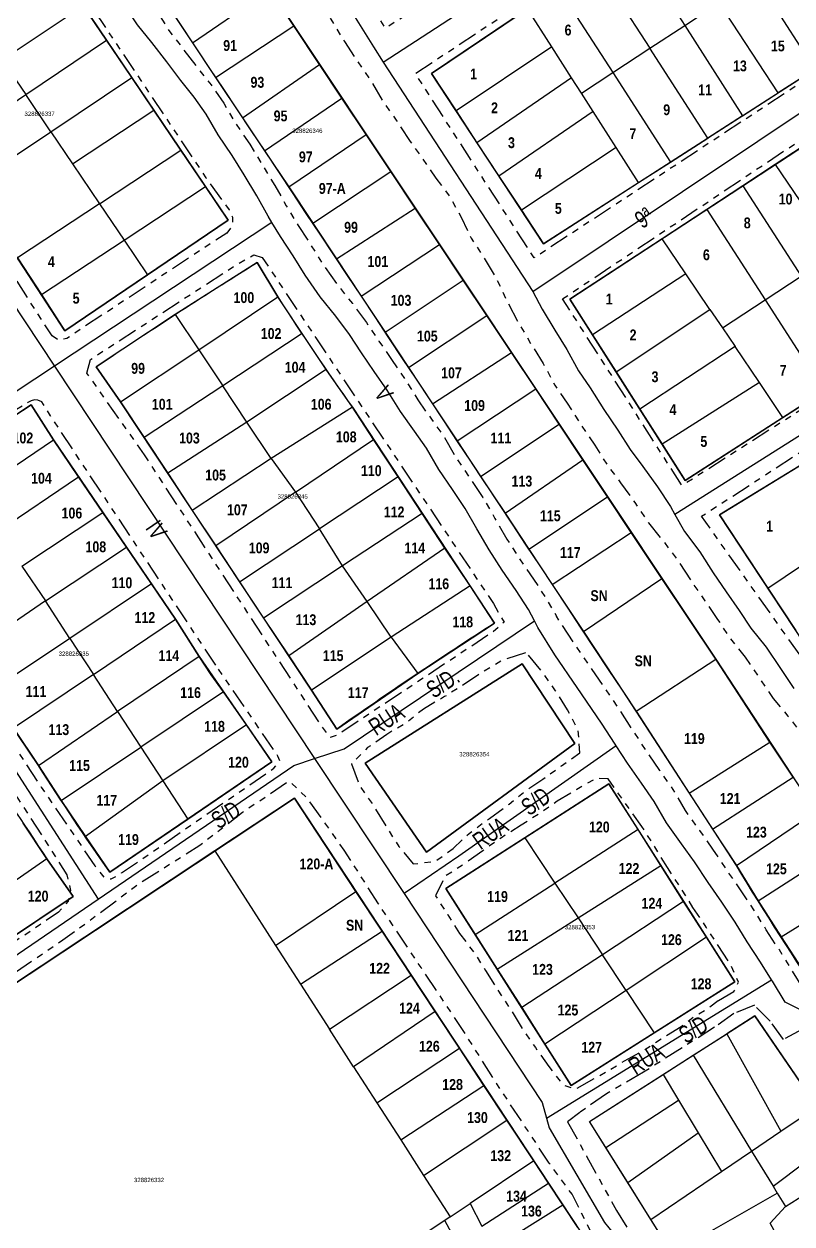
# Model space of a CAD drawing. Extents: x 205316 to 208372, y 4848714 to 4853250.
# Drawn here: x 205997.7 to 206175.2, y 4850420.7 to 4850698 of the extents above; entities that cross this region are included whole.
import ezdxf
from ezdxf.enums import TextEntityAlignment as Align

# ---------------------------------------------------------------- set-up
doc = ezdxf.new("R2010")
doc.units = 0
doc.header["$LTSCALE"] = 1.5
doc.header["$MEASUREMENT"] = 0
doc.linetypes.add('TRACO_25', pattern=[8, 3, -1, 1, -1, 1, -1])
for name, color, linetype in [('CD-MALHA-LOTES', 40, 'CONTINUOUS'), ('CD_TXT_QUADRA', 7, 'CONTINUOUS'), ('RU-QUADRAS', 6, 'CONTINUOUS'), ('SV-EIXO-RUA-N-PAV', 6, 'CONTINUOUS'), ('SV-RUA-NAO-PAV-S-GUIA-C-GUIA', 7, 'CONTINUOUS'), ('SV-TXT-RUA-N-PAV-S-GUIA-C-GUIA', 7, 'CONTINUOUS'), ('Th_NmrPort', 7, 'CONTINUOUS')]:
    doc.layers.add(name, color=color, linetype=linetype)
doc.styles.add('ARIAL', font='arial.ttf')
doc.styles.add('ROMANS', font='arial.ttf', dxfattribs={"height": 0.2})
doc.styles.get("Standard").update_dxf_attribs({"font": 'swisscbo.ttf'})

msp = doc.modelspace()

# ---------------------------------------------------------------- linework, layer by layer
at = {"layer": 'CD-MALHA-LOTES', "linetype": 'Continuous'}
for p, q in [((206137.75, 4850717.49), (206150.4, 4850697.69)), ((206129.64, 4850712.02), (206142.34, 4850692.4)), ((206036.62, 4850693.67), (206054.48, 4850705.91)), ((206060.03, 4850697.58), (206054.48, 4850705.91)), ((206121.16, 4850706.31), (206133.76, 4850686.79)), ((206166.97, 4850708.54), (206180.46, 4850687.52)), ((205992.63, 4850689.76), (206011.32, 4850702.25)), ((206016.72, 4850694.26), (206011.32, 4850702.25)), ((206031.21, 4850701.79), (206036.62, 4850693.67)), ((206114.06, 4850701.53), (206091.85, 4850686.57)), ((206119.69, 4850692.72), (206114.06, 4850701.53)), ((206150.4, 4850697.69), (206158.38, 4850702.91)), ((206172.02, 4850682.1), (206158.38, 4850702.91)), ((206041.95, 4850685.68), (206060.03, 4850697.58)), ((206065.98, 4850688.66), (206060.03, 4850697.58)), ((206142.34, 4850692.4), (206150.4, 4850697.69)), ((206150.4, 4850697.69), (206163.76, 4850676.79)), ((205998.09, 4850681.69), (206016.72, 4850694.26)), ((206022.55, 4850685.64), (206016.72, 4850694.26)), ((206036.62, 4850693.67), (206041.95, 4850685.68)), ((206119.69, 4850692.72), (206097.54, 4850677.92)), ((206124.24, 4850685.58), (206119.69, 4850692.72)), ((206133.76, 4850686.79), (206142.34, 4850692.4)), ((206155.76, 4850671.66), (206142.34, 4850692.4)), ((205992.63, 4850689.76), (205998.09, 4850681.69)), ((206048.17, 4850676.35), (206065.98, 4850688.66)), ((206071.15, 4850680.89), (206065.98, 4850688.66)), ((206091.85, 4850686.57), (206097.54, 4850677.92)), ((206126.51, 4850682.04), (206133.76, 4850686.79)), ((206133.76, 4850686.79), (206147.11, 4850666.1)), ((206180.46, 4850687.52), (206172.02, 4850682.1)), ((206003.87, 4850673.13), (206022.55, 4850685.64)), ((206027.65, 4850678.1), (206022.55, 4850685.64)), ((206041.95, 4850685.68), (206048.17, 4850676.35)), ((206124.24, 4850685.58), (206102.36, 4850670.58)), ((206126.51, 4850682.04), (206124.24, 4850685.58)), ((205979.66, 4850669.25), (205998.09, 4850681.69)), ((206003.87, 4850673.13), (205998.09, 4850681.69)), ((206129.23, 4850677.79), (206126.51, 4850682.04)), ((206163.76, 4850676.79), (206172.02, 4850682.1)), ((206053.28, 4850668.69), (206071.15, 4850680.89)), ((206076.76, 4850672.48), (206071.15, 4850680.89)), ((206008.9, 4850665.7), (206027.65, 4850678.1)), ((206033.88, 4850668.89), (206027.65, 4850678.1)), ((206048.17, 4850676.35), (206053.28, 4850668.69)), ((206097.54, 4850677.92), (206102.36, 4850670.58)), ((206129.23, 4850677.79), (206107.44, 4850662.85)), ((206134.55, 4850669.46), (206129.23, 4850677.79)), ((206163.76, 4850676.79), (206155.76, 4850671.66)), ((205985.26, 4850660.67), (206003.87, 4850673.13)), ((206003.87, 4850673.13), (206008.9, 4850665.7)), ((206058.85, 4850660.35), (206076.76, 4850672.48)), ((206082.48, 4850663.89), (206076.76, 4850672.48)), ((206102.36, 4850670.58), (206107.44, 4850662.85)), ((206147.11, 4850666.1), (206155.76, 4850671.66)), ((206179.76, 4850671.06), (206171.31, 4850665.52)), ((206015.12, 4850656.49), (206033.88, 4850668.89)), ((206039.59, 4850660.44), (206033.88, 4850668.89)), ((206053.28, 4850668.69), (206058.85, 4850660.35)), ((206134.55, 4850669.46), (206112.63, 4850654.96)), ((206139.72, 4850661.36), (206134.55, 4850669.46)), ((206008.9, 4850665.7), (206015.12, 4850656.49)), ((206139.72, 4850661.36), (206147.11, 4850666.1)), ((206171.31, 4850665.52), (206163.82, 4850660.62)), ((206171.31, 4850665.52), (206185.2, 4850644.96)), ((206064.43, 4850651.97), (206082.48, 4850663.89)), ((206088.1, 4850655.46), (206082.48, 4850663.89)), ((206107.44, 4850662.85), (206112.63, 4850654.96)), ((206020.81, 4850648.07), (206039.59, 4850660.44)), ((206044.83, 4850652.69), (206039.59, 4850660.44)), ((206058.85, 4850660.35), (206064.16, 4850652.38)), ((206117.71, 4850647.23), (206139.72, 4850661.36)), ((206163.82, 4850660.62), (206155.5, 4850655.16)), ((206163.82, 4850660.62), (206177.33, 4850639.77)), ((206015.12, 4850656.49), (205996.15, 4850643.95)), ((206015.12, 4850656.49), (206020.81, 4850648.07)), ((206069.89, 4850643.73), (206088.1, 4850655.46)), ((206093.71, 4850647.04), (206088.1, 4850655.46)), ((206112.63, 4850654.96), (206117.71, 4850647.23)), ((206155.5, 4850655.16), (206145.18, 4850648.4)), ((206155.5, 4850655.16), (206168.96, 4850634.24)), ((206026.22, 4850640.06), (206044.83, 4850652.69)), ((206064.16, 4850652.38), (206064.43, 4850651.97)), ((206064.43, 4850651.97), (206069.89, 4850643.73)), ((206001.68, 4850635.47), (206020.81, 4850648.07)), ((206020.81, 4850648.07), (206026.22, 4850640.06)), ((206145.18, 4850648.4), (206123.83, 4850634.41)), ((206150.66, 4850640.29), (206145.18, 4850648.4)), ((206075.62, 4850635.09), (206093.71, 4850647.04)), ((206099.21, 4850638.78), (206093.71, 4850647.04)), ((205996.15, 4850643.95), (206001.68, 4850635.47)), ((206051.59, 4850642.91), (206032.64, 4850630.89)), ((206056.32, 4850634.95), (206051.59, 4850642.91)), ((206069.89, 4850643.73), (206075.62, 4850635.09)), ((206007.13, 4850627.11), (206026.22, 4850640.06)), ((206150.66, 4850640.29), (206129.06, 4850626.21)), ((206156.21, 4850632.07), (206150.66, 4850640.29)), ((206168.96, 4850634.24), (206177.33, 4850639.77)), ((206081.11, 4850626.81), (206099.21, 4850638.78)), ((206104.61, 4850630.68), (206099.21, 4850638.78)), ((206001.68, 4850635.47), (206007.13, 4850627.11)), ((206038.09, 4850622.69), (206056.32, 4850634.95)), ((206061.93, 4850626.52), (206056.32, 4850634.95)), ((206075.62, 4850635.09), (206081.11, 4850626.81)), ((206123.83, 4850634.41), (206129.06, 4850626.21)), ((206159.13, 4850627.76), (206168.96, 4850634.24)), ((206168.96, 4850634.24), (206182.54, 4850613.16)), ((206134.51, 4850617.66), (206156.21, 4850632.07)), ((206156.21, 4850632.07), (206159.13, 4850627.76)), ((206032.64, 4850630.89), (206014.32, 4850618.75)), ((206032.64, 4850630.89), (206038.09, 4850622.69)), ((206086.52, 4850618.64), (206104.61, 4850630.68)), ((206110.32, 4850622.1), (206104.61, 4850630.68)), ((206061.93, 4850626.52), (206043.62, 4850614.39)), ((206067.49, 4850618.14), (206061.93, 4850626.52)), ((206081.11, 4850626.81), (206086.52, 4850618.64)), ((206129.06, 4850626.21), (206134.51, 4850617.66)), ((206159.13, 4850627.76), (206162.04, 4850623.45)), ((206019.99, 4850610.67), (206038.09, 4850622.69)), ((206038.09, 4850622.69), (206043.62, 4850614.39)), ((206162.04, 4850623.45), (206140.03, 4850609.01)), ((206167.65, 4850615.15), (206162.04, 4850623.45)), ((206092.11, 4850610.2), (206110.32, 4850622.1)), ((206115.94, 4850613.67), (206110.32, 4850622.1)), ((206014.32, 4850618.75), (206019.99, 4850610.67)), ((206067.49, 4850618.14), (206049.18, 4850606.02)), ((206073.57, 4850609.47), (206067.49, 4850618.14)), ((206086.52, 4850618.64), (206092.11, 4850610.2)), ((206134.51, 4850617.66), (206140.03, 4850609.01)), ((206043.62, 4850614.39), (206025.44, 4850602.43)), ((206049.18, 4850606.02), (206043.62, 4850614.39)), ((206167.65, 4850615.15), (206145.19, 4850600.93)), ((206173.1, 4850607.08), (206167.65, 4850615.15)), ((206097.75, 4850601.69), (206115.94, 4850613.67)), ((206121.39, 4850605.5), (206115.94, 4850613.67)), ((206173.1, 4850607.08), (206182.54, 4850613.16)), ((205999.34, 4850609.97), (205980.69, 4850597.76)), ((206004.47, 4850601.89), (205999.34, 4850609.97)), ((206019.99, 4850610.67), (206025.44, 4850602.43)), ((206073.57, 4850609.47), (206054.8, 4850597.6)), ((206078.48, 4850602.01), (206073.57, 4850609.47)), ((206092.11, 4850610.2), (206097.75, 4850601.69)), ((206140.03, 4850609.01), (206145.19, 4850600.93)), ((206049.18, 4850606.02), (206030.87, 4850594.19)), ((206054.8, 4850597.6), (206049.18, 4850606.02)), ((206150.53, 4850592.55), (206173.1, 4850607.08)), ((206103.21, 4850593.45), (206121.39, 4850605.5)), ((206126.85, 4850597.3), (206121.39, 4850605.5)), ((205986.13, 4850589.5), (206004.47, 4850601.89)), ((206010.27, 4850593.38), (206004.47, 4850601.89)), ((206025.44, 4850602.43), (206030.87, 4850594.19)), ((206060.38, 4850589.81), (206078.48, 4850602.01)), ((206084.16, 4850593.37), (206078.48, 4850602.01)), ((206097.75, 4850601.69), (206103.21, 4850593.45)), ((206145.19, 4850600.93), (206150.53, 4850592.55)), ((206054.8, 4850597.6), (206036.54, 4850585.61)), ((206054.8, 4850597.6), (206060.38, 4850589.81)), ((206108.86, 4850584.93), (206126.85, 4850597.3)), ((206132.54, 4850588.76), (206126.85, 4850597.3)), ((206179.58, 4850597.53), (206158.42, 4850584.56)), ((205991.73, 4850580.88), (206010.27, 4850593.38)), ((206015.89, 4850585.14), (206010.27, 4850593.38)), ((206030.87, 4850594.19), (206036.54, 4850585.61)), ((206084.16, 4850593.37), (206066, 4850581.34)), ((206089.73, 4850584.91), (206084.16, 4850593.37)), ((206103.21, 4850593.45), (206108.86, 4850584.93)), ((206060.38, 4850589.81), (206041.97, 4850577.4)), ((206060.38, 4850589.81), (206066, 4850581.34)), ((206114.34, 4850576.67), (206132.54, 4850588.76)), ((206138.04, 4850580.51), (206132.54, 4850588.76)), ((205997.18, 4850572.73), (206015.89, 4850585.14)), ((206021.34, 4850577.07), (206015.89, 4850585.14)), ((206036.54, 4850585.61), (206041.97, 4850577.4)), ((206089.73, 4850584.91), (206071.29, 4850572.82)), ((206094.94, 4850576.84), (206089.73, 4850584.91)), ((206108.86, 4850584.93), (206114.34, 4850576.67)), ((206158.42, 4850584.56), (206169.58, 4850567.65)), ((206047.46, 4850569.08), (206066, 4850581.34)), ((206071.29, 4850572.82), (206066, 4850581.34)), ((206169.58, 4850567.65), (206190.01, 4850581.35)), ((206119.78, 4850568.45), (206138.04, 4850580.51)), ((206145.13, 4850569.86), (206138.04, 4850580.51)), ((206002.63, 4850564.74), (206021.34, 4850577.07)), ((206027.15, 4850568.61), (206021.34, 4850577.07)), ((206041.97, 4850577.4), (206047.46, 4850569.08)), ((206094.94, 4850576.84), (206076.97, 4850564.52)), ((206100.76, 4850568.14), (206094.94, 4850576.84)), ((206114.34, 4850576.67), (206119.78, 4850568.45)), ((206071.29, 4850572.82), (206053.02, 4850560.71)), ((206076.97, 4850564.52), (206071.29, 4850572.82)), ((205997.18, 4850572.73), (206002.63, 4850564.74)), ((206027.15, 4850568.61), (206008.28, 4850556.02)), ((206032.69, 4850560.47), (206027.15, 4850568.61)), ((206047.46, 4850569.08), (206053.02, 4850560.71)), ((206100.76, 4850568.14), (206082.51, 4850556.28)), ((206106.44, 4850559.54), (206100.76, 4850568.14)), ((206119.78, 4850568.45), (206126.99, 4850557.58)), ((206126.99, 4850557.58), (206145.13, 4850569.86)), ((206157.55, 4850551.22), (206145.13, 4850569.86)), ((206169.58, 4850567.65), (206176.06, 4850557.84)), ((206002.63, 4850564.74), (205983.95, 4850551.92)), ((206008.28, 4850556.02), (206002.63, 4850564.74)), ((206076.97, 4850564.52), (206058.86, 4850551.96)), ((206082.51, 4850556.28), (206076.97, 4850564.52)), ((206013.69, 4850547.68), (206032.69, 4850560.47)), ((206038.16, 4850551.84), (206032.69, 4850560.47)), ((206053.02, 4850560.71), (206058.86, 4850551.96)), ((206088.72, 4850547.94), (206106.44, 4850559.54)), ((206082.51, 4850556.28), (206064.13, 4850544.04)), ((206082.51, 4850556.28), (206088.72, 4850547.94)), ((206126.99, 4850557.58), (206138.97, 4850539.5)), ((206008.28, 4850556.02), (205989.6, 4850543.55)), ((206008.28, 4850556.02), (206013.69, 4850547.68)), ((206038.16, 4850551.84), (206019.26, 4850539.11)), ((206040.93, 4850547.57), (206038.16, 4850551.84)), ((206058.86, 4850551.96), (206064.13, 4850544.04)), ((206139.14, 4850539.24), (206157.55, 4850551.22)), ((206170.09, 4850532.07), (206157.55, 4850551.22)), ((206069.94, 4850535.05), (206088.72, 4850547.94)), ((206013.69, 4850547.68), (205995.21, 4850535.25)), ((206019.26, 4850539.11), (206013.69, 4850547.68)), ((206043.8, 4850543.66), (206040.93, 4850547.57)), ((206043.8, 4850543.66), (206024.67, 4850530.85)), ((206049.1, 4850536.04), (206043.8, 4850543.66)), ((206064.13, 4850544.04), (206069.94, 4850535.05)), ((206138.97, 4850539.5), (206139.14, 4850539.24)), ((206001.05, 4850526.61), (206019.26, 4850539.11)), ((206019.26, 4850539.11), (206024.67, 4850530.85)), ((206139.14, 4850539.24), (206151.44, 4850520.27)), ((205995.21, 4850535.25), (206001.05, 4850526.61)), ((206049.1, 4850536.04), (206029.73, 4850523.09)), ((206054.95, 4850527.47), (206049.1, 4850536.04)), ((206151.44, 4850520.27), (206170.09, 4850532.07)), ((206175.43, 4850523.92), (206170.09, 4850532.07)), ((206006.22, 4850518.58), (206024.67, 4850530.85)), ((206024.67, 4850530.85), (206029.73, 4850523.09)), ((206001.05, 4850526.61), (206006.22, 4850518.58)), ((206035.52, 4850514.28), (206054.95, 4850527.47)), ((206029.73, 4850523.09), (206011.9, 4850510.24)), ((206029.73, 4850523.09), (206035.52, 4850514.28)), ((206156.83, 4850511.97), (206175.43, 4850523.92)), ((206132.87, 4850522.4), (206113.45, 4850509.94)), ((206139.59, 4850511.83), (206132.87, 4850522.4)), ((206151.44, 4850520.27), (206156.83, 4850511.97)), ((206006.22, 4850518.58), (206011.9, 4850510.24)), ((206060.15, 4850519.09), (206041.75, 4850506.9)), ((206074.39, 4850497.53), (206060.15, 4850519.09)), ((206162.32, 4850503.5), (206180.67, 4850515.92)), ((206002.92, 4850505.06), (205997.49, 4850513.29)), ((206017.48, 4850502.03), (206035.52, 4850514.28)), ((206139.59, 4850511.83), (206120.39, 4850499.47)), ((206144.85, 4850503.55), (206139.59, 4850511.83)), ((206156.83, 4850511.97), (206162.32, 4850503.5)), ((206011.9, 4850510.24), (206017.48, 4850502.03)), ((206113.45, 4850509.94), (206095.2, 4850498.24)), ((206113.45, 4850509.94), (206120.39, 4850499.47)), ((206041.75, 4850506.9), (205922.08, 4850427.59)), ((206041.75, 4850506.9), (206055.79, 4850485.07)), ((206167.34, 4850495.4), (206186.38, 4850507.62)), ((206002.92, 4850505.06), (205984.91, 4850492.57)), ((206009.06, 4850496.36), (206002.92, 4850505.06)), ((206125.72, 4850491.44), (206144.85, 4850503.55)), ((206150.13, 4850495.24), (206144.85, 4850503.55)), ((206162.32, 4850503.5), (206167.34, 4850495.4)), ((206095.2, 4850498.24), (206101.96, 4850487.61)), ((206101.96, 4850487.61), (206120.39, 4850499.47)), ((206120.39, 4850499.47), (206125.72, 4850491.44)), ((206172.71, 4850487.03), (206192.04, 4850499.19)), ((205990.94, 4850484.28), (206009.06, 4850496.36)), ((206055.79, 4850485.07), (206074.39, 4850497.53)), ((206080.43, 4850488.39), (206074.39, 4850497.53)), ((206150.13, 4850495.24), (206131.36, 4850482.92)), ((206155.39, 4850486.97), (206150.13, 4850495.24)), ((206167.34, 4850495.4), (206172.71, 4850487.03)), ((206107.05, 4850479.61), (206125.72, 4850491.44)), ((206125.72, 4850491.44), (206131.36, 4850482.92)), ((206061.55, 4850476.12), (206080.43, 4850488.39)), ((206087.15, 4850478.21), (206080.43, 4850488.39)), ((206101.96, 4850487.61), (206107.05, 4850479.61)), ((206155.39, 4850486.97), (206136.83, 4850474.67)), ((206161.94, 4850476.65), (206155.39, 4850486.97)), ((206172.71, 4850487.03), (206177.69, 4850479.35)), ((206055.79, 4850485.07), (206061.55, 4850476.12)), ((206131.36, 4850482.92), (206112.72, 4850470.68)), ((206136.83, 4850474.67), (206131.36, 4850482.92)), ((206107.05, 4850479.61), (206112.72, 4850470.68)), ((206061.55, 4850476.12), (206068.26, 4850465.7)), ((206068.26, 4850465.7), (206087.15, 4850478.21)), ((206092.7, 4850469.81), (206087.15, 4850478.21)), ((206143.33, 4850464.87), (206161.94, 4850476.65)), ((206136.83, 4850474.67), (206118.08, 4850462.24)), ((206136.83, 4850474.67), (206143.33, 4850464.87)), ((206112.72, 4850470.68), (206118.08, 4850462.24)), ((206092.7, 4850469.81), (206073.84, 4850457.03)), ((206098.31, 4850461.32), (206092.7, 4850469.81)), ((206073.84, 4850457.03), (206068.26, 4850465.7)), ((206124.13, 4850452.73), (206143.33, 4850464.87)), ((206118.08, 4850462.24), (206124.13, 4850452.73)), ((206079.21, 4850448.67), (206098.31, 4850461.32)), ((206103.99, 4850452.72), (206098.31, 4850461.32)), ((206073.84, 4850457.03), (206079.21, 4850448.67)), ((206084.73, 4850440.11), (206103.99, 4850452.72)), ((206109.29, 4850444.7), (206103.99, 4850452.72)), ((206079.21, 4850448.67), (206084.73, 4850440.11)), ((206090.02, 4850431.87), (206109.29, 4850444.7)), ((206115.53, 4850435.25), (206109.29, 4850444.7)), ((206084.73, 4850440.11), (206090.02, 4850431.87)), ((206115.53, 4850435.25), (206100.77, 4850425.42)), ((206118.93, 4850430.11), (206115.53, 4850435.25)), ((206090.02, 4850431.87), (206096.15, 4850422.35)), ((206103.47, 4850420.19), (206118.93, 4850430.11)), ((206122.22, 4850425.12), (206118.93, 4850430.11)), ((206096.15, 4850422.35), (206100.77, 4850425.42)), ((206100.77, 4850425.42), (206103.47, 4850420.19)), ((206106.12, 4850415.05), (206122.22, 4850425.12)), ((206125.7, 4850419.86), (206122.22, 4850425.12)), ((206094.9, 4850421.51), (206089.48, 4850417.87)), ((206096.15, 4850422.35), (206094.9, 4850421.51)), ((206106.07, 4850401.2), (206094.9, 4850421.51))]:
    msp.add_line(p, q, dxfattribs=at)
at = {"layer": 'CD-MALHA-LOTES'}
msp.add_lwpolyline([(206112.85, 4850550.13), (206076.53, 4850527.17), (206090.73, 4850506.58), (206124.97, 4850531.71)], close=True, dxfattribs=at)
for points in [[(206180.97, 4850447.8), (206166.62, 4850468.81), (206160.1, 4850464.64)], [(206152.34, 4850459.69), (206160.1, 4850464.64)], [(206160.1, 4850464.64), (206172.64, 4850442.15)], [(206145.39, 4850455.25), (206152.34, 4850459.69)], [(206152.34, 4850459.69), (206165.86, 4850437.54)], [(206132.16, 4850438.33), (206128.37, 4850444.37), (206145.39, 4850455.25)], [(206145.39, 4850455.25), (206148.98, 4850449.28)], [(206132.16, 4850438.33), (206148.98, 4850449.28)], [(206148.98, 4850449.28), (206153.49, 4850441.78)], [(206172.64, 4850442.15), (206180.97, 4850447.8)], [(206137.22, 4850430.27), (206153.49, 4850441.78)], [(206153.49, 4850441.78), (206158.89, 4850432.81)], [(206165.86, 4850437.54), (206172.64, 4850442.15)], [(206170.8, 4850429.44), (206185.81, 4850440.7)], [(206137.22, 4850430.27), (206132.16, 4850438.33)], [(206158.89, 4850432.81), (206165.86, 4850437.54)], [(206165.86, 4850437.54), (206170.8, 4850429.44)], [(206173.69, 4850424.7), (206189.8, 4850434.86)], [(206142.57, 4850421.73), (206158.89, 4850432.81)], [(206142.57, 4850421.73), (206137.22, 4850430.27)], [(206170.8, 4850429.44), (206171.79, 4850427.81)], [(206147.48, 4850413.91), (206171.79, 4850427.81)], [(206171.79, 4850427.81), (206173.69, 4850424.7)], [(206171.88, 4850417.65), (206170.14, 4850420.88), (206173.69, 4850424.7)], [(206147.48, 4850413.91), (206142.57, 4850421.73)]]:
    msp.add_lwpolyline(points, dxfattribs=at)
at = {"layer": 'RU-QUADRAS', "linetype": 'Continuous'}
for points in [[(205935.24, 4850845.5), (205953.32, 4850857.74), (206157.55, 4850551.22), (206180.67, 4850515.92), (206204.5, 4850480.71), (206185.01, 4850468.49), (206182.89, 4850471.28, -0.008909), (206162.32, 4850503.5), (206139.14, 4850539.24, 0.001668)], [(206014.32, 4850618.75, -0.009943), (206051.59, 4850642.91), (206056.32, 4850634.95, 0.012544), (206073.57, 4850609.47), (206106.44, 4850559.54, 0.010949), (206069.94, 4850535.05), (206064.13, 4850544.04), (206019.99, 4850610.67)], [(205961.41, 4850585.28), (205999.34, 4850609.97), (206004.47, 4850601.89), (206032.69, 4850560.47), (206038.16, 4850551.84), (206054.95, 4850527.47), (206017.48, 4850502.03, -0.012698), (206001.05, 4850526.61)], [(205916.4, 4850555.12), (205953.96, 4850579.81), (205964.31, 4850563.31), (205970.1, 4850554.77), (205986.19, 4850529.8, -0.008913), (206002.92, 4850505.06), (206009.06, 4850496.36), (205970.62, 4850470.74, 0.007171), (205948.55, 4850504.4)]]:
    msp.add_lwpolyline(points, format="xyb", close=True, dxfattribs=at)
for points in [[(206091.85, 4850686.57), (206196.64, 4850757.16), (206224.19, 4850715.6), (206117.71, 4850647.23)], [(205952.16, 4850711.45), (205988.7, 4850735.7), (206044.83, 4850652.69), (206007.13, 4850627.11)], [(206123.83, 4850634.41), (206220.5, 4850697.76), (206247.41, 4850654.92), (206150.53, 4850592.55)], [(206158.42, 4850584.56), (206266.93, 4850651.09), (206292.08, 4850610.66), (206187.84, 4850540)], [(206076.53, 4850527.17), (206112.85, 4850550.13), (206124.97, 4850531.71), (206090.73, 4850506.58)], [(206095.2, 4850498.24), (206132.87, 4850522.4), (206161.94, 4850476.65), (206124.13, 4850452.73)], [(205922.08, 4850427.59), (206060.15, 4850519.09), (206129.09, 4850414.72), (206056.07, 4850371.83), (206057.59, 4850369.14), (206003.97, 4850341.65), (206002.94, 4850343.77), (205982.31, 4850332.44)], [(206128.37, 4850444.37), (206166.62, 4850468.81), (206192.74, 4850430.57), (206195.58, 4850431.14), (206217.41, 4850381.59), (206255.69, 4850326.94), (206236.82, 4850270.75), (206185.88, 4850282.94), (206192.45, 4850324.46), (206187.54, 4850330.69), (206186.86, 4850337.55), (206183.84, 4850342.22), (206183.96, 4850350.66), (206180.03, 4850356.75), (206180.94, 4850357.06), (206178.13, 4850361.47), (206180.11, 4850362.95), (206176.79, 4850367.87), (206179.07, 4850369.66), (206175.85, 4850375.14), (206174.17, 4850374.93), (206172.53, 4850377.92), (206170.24, 4850377.61)]]:
    msp.add_lwpolyline(points, close=True, dxfattribs=at)
at = {"layer": 'SV-EIXO-RUA-N-PAV', "flags": 128}
for points in [[(205875.7, 4850813.73), (205943.59, 4850711.26), (206004.73, 4850618.97), (206064.84, 4850528.23), (206085.51, 4850497.04), (206117.47, 4850448.8), (206118.44, 4850445.16), (206119.05, 4850442.88), (206131.84, 4850421.06), (206135.85, 4850416.11), (206138.24, 4850413.15), (206146.14, 4850401.87), (206150.65, 4850393.21), (206155.54, 4850379.67), (206159.31, 4850368.76), (206163.45, 4850360.48), (206166.22, 4850352.92), (206167.58, 4850349.19), (206169.84, 4850340.91), (206179.75, 4850326.42)], [(205826.43, 4850779.93), (205894.14, 4850678.02), (205952.39, 4850590.34), (205955.54, 4850586.49), (205958.77, 4850582.55), (206014.83, 4850495.79)], [(206080.72, 4850689.19), (206188.27, 4850759.18)], [(206115.3, 4850636.21), (206201.87, 4850694.03), (206232.74, 4850712.48)], [(206068.05, 4850709.49), (206078.41, 4850692.72), (206080.72, 4850689.19), (206115.3, 4850636.21), (206117.44, 4850632.14), (206120.36, 4850627.26), (206123.15, 4850622.76), (206125.82, 4850617.85), (206128.52, 4850613.91), (206131.7, 4850608.93), (206134.95, 4850604.17), (206137.76, 4850599.66), (206140.7, 4850595.76), (206144.09, 4850591.07), (206147.11, 4850586.5), (206148.12, 4850584.69), (206150.32, 4850580.73), (206153.87, 4850576.01), (206156.97, 4850571.18), (206159.99, 4850566.82), (206162.96, 4850562.48), (206165.65, 4850558.41), (206169.22, 4850554), (206172.5, 4850549.09), (206175.62, 4850544.47)], [(206181.93, 4850467.78), (206173.62, 4850471.94), (206170.68, 4850476.8), (206170.48, 4850477.12), (206167.9, 4850481.22), (206164.85, 4850485.92), (206162.04, 4850490.47), (206158.99, 4850495.03), (206155.81, 4850499.62), (206152.64, 4850504.38), (206149.67, 4850508.58), (206146.2, 4850513.4), (206143.35, 4850518.31), (206140.38, 4850522.55), (206137.17, 4850527.22), (206134.56, 4850531.18), (206134.29, 4850531.6), (206131.18, 4850536.45), (206125.56, 4850544.68), (206120.35, 4850552.25), (206116.47, 4850558.56), (206115.66, 4850560.06), (206114.25, 4850562.67), (206111.44, 4850567.06), (206108.17, 4850571.78), (206105.16, 4850576.49), (206102.35, 4850581.34), (206099.66, 4850586.07), (206096.68, 4850590.45), (206093.56, 4850595.07), (206090.71, 4850600), (206087.91, 4850603.9), (206084.68, 4850608.47), (206081.64, 4850613.42), (206078.64, 4850617.74), (206075.68, 4850622.02), (206072.89, 4850626.24), (206069.75, 4850630.48), (206066.13, 4850634.96), (206062.63, 4850639.98), (206059.87, 4850644.41), (206056.92, 4850648.89), (206054.97, 4850652.15), (206054.1, 4850653.62), (206051.48, 4850658.29), (206048.54, 4850663.14), (206045.78, 4850667.66), (206042.53, 4850672.42), (206039.76, 4850677.14), (206037.03, 4850681.09), (206033.92, 4850684.98), (206030.67, 4850689.25), (206027.2, 4850693.75), (206023.9, 4850697.79), (206020.74, 4850702.54)], [(206279.74, 4850666.31), (206222.3, 4850631.52), (206148.12, 4850584.69)], [(206054.97, 4850652.15), (206004.73, 4850618.97), (205955.54, 4850586.49), (205908.21, 4850555.24), (205901.28, 4850550.66), (205896.28, 4850547.35), (205854.36, 4850519.8), (205828.08, 4850502.53)], [(205915.35, 4850427.94), (205960.76, 4850458.91), (205968.49, 4850464.18), (206014.83, 4850495.79), (206060.07, 4850526.64), (206064.84, 4850528.23), (206071.64, 4850530.5), (206115.66, 4850560.06)], [(206134.56, 4850531.18), (206098.16, 4850505.71), (206085.51, 4850497.04)], [(206118.44, 4850445.16), (206170.48, 4850477.12)]]:
    msp.add_lwpolyline(points, dxfattribs=at)
at = {"layer": 'SV-RUA-NAO-PAV-S-GUIA-C-GUIA', "linetype": 'TRACO_25'}
for p, q in [((206166.55, 4850471.22), (206161.76, 4850469.34)), ((206170.17, 4850467.55), (206166.55, 4850471.22)), ((206161.76, 4850469.34), (206157.28, 4850466.16)), ((206173.2, 4850463.32), (206170.17, 4850467.55)), ((206157.28, 4850466.16), (206149.76, 4850461.37)), ((206177.58, 4850465.74), (206173.2, 4850463.32)), ((206149.76, 4850461.37), (206140.85, 4850455.76)), ((206140.85, 4850455.76), (206132.33, 4850450.8)), ((206132.33, 4850450.8), (206126.16, 4850446.47)), ((206126.16, 4850446.47), (206123.33, 4850444.3)), ((206123.33, 4850444.3), (206127.68, 4850436.37)), ((206127.68, 4850436.37), (206134.61, 4850423.82)), ((206134.61, 4850423.82), (206141.73, 4850412.27))]:
    msp.add_line(p, q, dxfattribs=at)
at = {"layer": 'SV-RUA-NAO-PAV-S-GUIA-C-GUIA', "linetype": 'TRACO_25', "flags": 128}
for points in [[(205804.13, 4851092.74), (205824.28, 4851061.05), (205884.36, 4850971.75), (205935.78, 4850892.72), (205969.94, 4850842.06), (205991.31, 4850810.38), (206001.51, 4850795.25), (206009.3, 4850784.46), (206013.69, 4850778.04), (206019.59, 4850769.48), (206025.65, 4850760.82), (206032.67, 4850751.16), (206038.15, 4850742.11), (206044.11, 4850733.29), (206050.55, 4850724.24), (206056.13, 4850716.61), (206062.99, 4850707.46), (206066.42, 4850702.93), (206068.94, 4850698.5), (206071.72, 4850693.96), (206074.65, 4850689.48), (206077.68, 4850685.15), (206080.61, 4850680.17), (206083.67, 4850675.79), (206086.94, 4850670.89), (206089.66, 4850667.08), (206092.82, 4850662.4), (206095.95, 4850658.32), (206098.68, 4850653.39), (206101.01, 4850648.55), (206103.94, 4850644.07), (206106.77, 4850639.39), (206109.26, 4850634.01), (206111.89, 4850629.02), (206114.92, 4850623.94), (206117.65, 4850619.56), (206120.38, 4850614.53), (206123.21, 4850610.39), (206126.39, 4850605.42), (206129.62, 4850600.69), (206132.5, 4850596.05), (206135.57, 4850591.97), (206138.85, 4850587.45), (206141.98, 4850582.72), (206145.61, 4850578.29), (206148.94, 4850573.86), (206151.97, 4850569.13), (206155.05, 4850564.7), (206157.97, 4850560.42), (206160.8, 4850556.14), (206164.38, 4850551.71), (206167.51, 4850547.03), (206170.84, 4850542.1), (206174.26, 4850538.07), (206177.69, 4850533.7), (206180.72, 4850529.31), (206183.7, 4850525.08), (206186.52, 4850520.95), (206189.2, 4850516.62), (206192.38, 4850512.19), (206195.41, 4850507.81), (206198.63, 4850503.68), (206202.21, 4850499.7), (206206.48, 4850496.38), (206211, 4850493.71), (206216.31, 4850491.69), (206221.36, 4850490.93), (206226.96, 4850490.81), (206232.61, 4850490.95), (206237.75, 4850491.93), (206243.19, 4850493.47), (206248.53, 4850495.3), (206253.17, 4850497.53), (206257.09, 4850500.95), (206260.97, 4850504.83), (206265.34, 4850508.36), (206269.77, 4850511.84), (206278.88, 4850518.59), (206288.09, 4850524.15), (206297.91, 4850528.47), (206312.95, 4850538.29), (206323.64, 4850545.13), (206325.63, 4850548.41), (206325.77, 4850552.11), (206324.67, 4850556.04), (206299.62, 4850612.08), (206187.27, 4850537.71), (206154.27, 4850584.24), (206194.65, 4850610.45), (206280.85, 4850661.86), (206278.75, 4850670.24), (206243.78, 4850651.22), (206149.78, 4850591.32), (206122.15, 4850634.49), (206181.84, 4850674.32), (206234.97, 4850707.01), (206230.7, 4850717.48), (206205.9, 4850703.22), (206115.59, 4850643.95), (206088.12, 4850686.57), (206203.66, 4850762.96), (206195.25, 4850772.96), (206190.61, 4850771.83), (206184.52, 4850778.49), (206165.85, 4850804.62), (206139.93, 4850839.4), (206132.92, 4850848.3), (206117.5, 4850867.91), (206102.75, 4850881.18), (206095.31, 4850890.71), (206092.41, 4850888.81), (206054.88, 4850862.36), (206025.65, 4850843.45), (205995.35, 4850824.19), (205992.08, 4850829.16), (205983.61, 4850842), (205966.49, 4850867.95), (205994.1, 4850886.14), (206057.63, 4850928.53), (206063.91, 4850933.15), (206065.42, 4850936.7), (206065.66, 4850942.17), (206064.62, 4850946.93), (206061.73, 4850952.96), (206035.67, 4850996.01), (206032.37, 4850996.18), (206029.19, 4850994.04), (205997.08, 4850973.45), (205960.02, 4850949.18), (205928.31, 4850927.84), (205913.62, 4850950.48), (205898.88, 4850972.77), (205993.76, 4851036.42), (205997.8, 4851040.5), (205999.18, 4851044.09), (205999.25, 4851050.36), (205998.19, 4851053.6), (205968.15, 4851095.65), (205965.5, 4851096.18), (205961.93, 4851094.56), (205861.95, 4851033.13), (205860.09, 4851033.01), (205858.98, 4851033.38), (205857.87, 4851034.25), (205796.29, 4851130.61)], [(206015.19, 4850722.21), (206019.9, 4850714.43), (206022.28, 4850709.9), (206025.25, 4850705.77), (206028.23, 4850701.19), (206031.16, 4850696.5), (206034.49, 4850692.18), (206037.72, 4850687.95), (206040.89, 4850683.97), (206043.82, 4850679.74), (206046.6, 4850675), (206049.83, 4850670.27), (206052.66, 4850665.64), (206055.64, 4850660.71), (206058.27, 4850656.03), (206061, 4850651.45), (206063.93, 4850647.01), (206066.65, 4850642.63), (206069.99, 4850637.85), (206073.56, 4850633.43), (206076.84, 4850629), (206079.67, 4850624.72), (206082.6, 4850620.48), (206085.67, 4850616.05), (206088.71, 4850611.12), (206091.83, 4850606.69), (206094.76, 4850602.61), (206097.64, 4850597.63), (206100.67, 4850593.15), (206103.75, 4850588.62), (206106.53, 4850583.74), (206109.27, 4850578.99), (206112.18, 4850574.45), (206115.45, 4850569.73), (206118.35, 4850565.19), (206120.72, 4850561.19)], [(206324.13, 4850463.48), (206319.12, 4850465.15), (206314.21, 4850466.47), (206309.3, 4850467.49), (206304.24, 4850468.81), (206298.24, 4850470.07), (206294.48, 4850470.99), (206289.27, 4850472.41), (206284.32, 4850473.73), (206279.21, 4850474.9), (206274.06, 4850475.31), (206269.1, 4850476.88), (206264.88, 4850479.8), (206260.22, 4850481.87), (206255.55, 4850484.49), (206250.45, 4850485.11), (206245.15, 4850484.73), (206239.95, 4850484.49), (206234.8, 4850484.61), (206229.75, 4850485.03), (206224.65, 4850485.05), (206219.45, 4850484.56), (206213.86, 4850483.73), (206208.62, 4850482.34), (206203.94, 4850479.56), (206199.66, 4850476.29), (206195.28, 4850473.71), (206191, 4850470.93), (206186.1, 4850469.9), (206181.29, 4850471.37), (206177.77, 4850475.1), (206175.09, 4850479.53), (206172.26, 4850484.01), (206169.23, 4850488.69), (206166.4, 4850493.27), (206163.27, 4850497.95), (206160.1, 4850502.53), (206156.92, 4850507.31), (206153.89, 4850511.59), (206150.56, 4850516.22), (206147.73, 4850521.1), (206144.64, 4850525.51), (206141.47, 4850530.12), (206138.63, 4850534.42), (206135.51, 4850539.31), (206129.84, 4850547.61), (206124.66, 4850555.14), (206120.72, 4850561.19)], [(206158.22, 4850472.34), (206161.76, 4850474.38), (206162.85, 4850476.56), (206160.99, 4850480.64), (206158.11, 4850485.07), (206155.33, 4850489.3), (206152.3, 4850493.83), (206149.57, 4850498.26), (206146.39, 4850503.04), (206143.51, 4850507.83), (206140.48, 4850512.56), (206137.3, 4850517.04), (206132.66, 4850523.56), (206129.81, 4850523.64), (206125.43, 4850521.11), (206120.94, 4850518.38), (206117.04, 4850515.66), (206112.59, 4850512.84), (206108, 4850509.95), (206103.69, 4850506.94), (206099.51, 4850503.94), (206095.06, 4850501.07), (206092.79, 4850496.5), (206095.62, 4850492.12), (206098.35, 4850487.79), (206101.57, 4850483.61), (206104.35, 4850479.28), (206107.05, 4850474.88), (206110.16, 4850470.26), (206112.79, 4850465.88), (206115.86, 4850461.44), (206118.94, 4850457.12), (206122.27, 4850452.84), (206125.17, 4850451.91), (206132.25, 4850455.85), (206136.43, 4850458.36), (206141.17, 4850461.01), (206145.6, 4850463.9), (206149.59, 4850466.35), (206152.59, 4850468.62), (206155.22, 4850470.16), (206158.13, 4850472.34)]]:
    msp.add_lwpolyline(points, dxfattribs=at)
for points in [[(206055.09, 4850738.86), (206151.16, 4850803.52), (206179.44, 4850759.85), (206081.2, 4850697.02)], [(205985, 4850655.92), (205960.68, 4850694.1), (205952.55, 4850706.97), (205950.63, 4850709.88), (205950.51, 4850711.49), (205951.25, 4850713.1), (205986.69, 4850735.92), (205988.3, 4850736.79), (205988.3, 4850736.79), (205989.66, 4850736.66), (205991.02, 4850735.68), (206002.04, 4850718.77), (206039.72, 4850662.48), (206045.08, 4850655.05), (206045.83, 4850653.34), (206045.92, 4850651.49), (206044.51, 4850649.7), (206008.75, 4850626.15), (206007.55, 4850625.3), (206005.75, 4850624.91), (206004.2, 4850625.97), (206002.62, 4850628.28)], [(206050.79, 4850644.68), (206052.75, 4850644.04), (206065.12, 4850625.47), (206106.16, 4850564.09), (206108.63, 4850559.8), (206106.05, 4850557.49), (206070.11, 4850533.7), (206068.46, 4850533.09), (206066.49, 4850535.73), (206025.54, 4850598.42), (206012.22, 4850617.33), (206013, 4850620.49), (206046.31, 4850642.1)], [(206042, 4850549.81), (206003.79, 4850607.45), (206002.78, 4850609.07), (206002.19, 4850610.06), (206001.77, 4850610.7), (206000.82, 4850611.09), (206000.1, 4850611.19), (205999.34, 4850610.96), (205998.55, 4850610.53), (205982.74, 4850600.61), (205961.74, 4850587.43), (205960.73, 4850585.89), (205960.72, 4850584.28), (205961.82, 4850582.33), (205980.82, 4850553.38), (206001.62, 4850521.67), (206014.04, 4850503.44), (206016.17, 4850500.78), (206017.82, 4850500.42), (206020.22, 4850501.81), (206055.44, 4850526.02), (206056.79, 4850527.66), (206056.31, 4850528.84), (206055.41, 4850530.27)], [(205977.57, 4850473.78), (205971.34, 4850469.56), (205968.79, 4850469.78), (205967.06, 4850472.49), (205916.03, 4850550.57), (205915.34, 4850552.22), (205914.85, 4850554.07), (205915.7, 4850556.07), (205952.42, 4850580.97), (205954.87, 4850581.46), (205956.27, 4850580.9), (205980.41, 4850543.54), (206003.32, 4850508.1), (206007.53, 4850501.37), (206008.42, 4850497.76), (206007.86, 4850495.31), (206005.65, 4850492.77)], [(206113.58, 4850552.68), (206108.29, 4850551), (206103.41, 4850548.12), (206098.88, 4850545.04), (206094.88, 4850542.58), (206089.98, 4850539.67), (206085.99, 4850536.46), (206081.5, 4850533.83), (206077.08, 4850530.77), (206073.35, 4850527.03), (206075.33, 4850521.84), (206078.61, 4850517.11), (206081.39, 4850512.53), (206084.32, 4850507.9), (206087.6, 4850503.92), (206092.69, 4850504.45), (206096.87, 4850507.48), (206100.55, 4850510.95), (206105.23, 4850514.43), (206109.77, 4850517.7), (206113.59, 4850520.79), (206117.62, 4850523.51), (206121.9, 4850526.59), (206126.18, 4850529.61), (206125.79, 4850534.66), (206123.31, 4850539.5), (206120.53, 4850543.93), (206117.46, 4850548.26), (206114.28, 4850552.19)], [(206047.98, 4850364.59), (206057.61, 4850369.88), (206068.56, 4850377.95), (206080.81, 4850385.12), (206080.91, 4850385.13), (206094.37, 4850391.96), (206103.48, 4850397.67), (206112.9, 4850402.23), (206121.12, 4850407.67), (206130.65, 4850414.23), (206130.15, 4850415.96), (206124.38, 4850427.55), (206119.09, 4850434.72), (206114.09, 4850442.29), (206106.97, 4850453.04), (206098.59, 4850466.34), (206089.45, 4850479.93), (206079.61, 4850494.67), (206071.68, 4850507.07), (206063.23, 4850519.01), (206058.98, 4850523.03), (206048.17, 4850515.76), (206038.32, 4850508.15), (206024.13, 4850499.21), (206010.5, 4850489.02), (206006.67, 4850486.31), (205977.25, 4850466.11), (205920.41, 4850427.07), (205939.27, 4850398.15), (205954.36, 4850374.45), (205972.34, 4850345.87), (205976.44, 4850339.36), (205978.67, 4850334.69), (205979.86, 4850333.08), (205982.21, 4850333.62), (205987.52, 4850336.15), (205994.65, 4850338.84), (206003.83, 4850342.03), (206007.51, 4850343.82), (206010.63, 4850345.12), (206013.19, 4850346.6), (206024.5, 4850352.6)]]:
    msp.add_lwpolyline(points, close=True, dxfattribs=at)

# ---------------------------------------------------------------- texts
at = {"layer": 'CD_TXT_QUADRA', "color": 7, "linetype": 'Continuous', "style": 'ROMANS'}
for s, p in [('328826337', (206001.27, 4850677.27)), ('328826346', (206063.16, 4850673.34)), ('328826345', (206059.76, 4850588.82)), ('328826335', (206009.17, 4850552.49)), ('328826354', (206101.76, 4850529.25)), ('328826353', (206126.16, 4850489.3)), ('328826332', (206026.56, 4850430.86))]:
    msp.add_text(s, height=1, dxfattribs=at).set_placement(p, align=Align.MIDDLE)
at = {"layer": 'SV-TXT-RUA-N-PAV-S-GUIA-C-GUIA', "style": 'ARIAL', "width": 0.7}
for s, rotation, p in [('9ª                                      ALAMEDA', 33, (206140.57, 4850650.59)), ('V', 304, (206078.46, 4850612.58)), ('IV', 304, (206025.57, 4850581.52)), ('RUA       S/D.', 33, (206079.06, 4850533.39)), ('RUA     S/D', 35, (206103.21, 4850507.01)), ('S/D', 33, (206042.66, 4850511.81)), ('RUA     S/D', 32, (206139.07, 4850454.98))]:
    msp.add_text(s, height=4, rotation=rotation, dxfattribs=at).set_placement(p)
at = {"layer": 'Th_NmrPort', "color": 1}
for s, p in [('6', (206122.62, 4850696.62)), ('91', (206043.71, 4850693.04)), ('15', (206170.32, 4850692.94)), ('13', (206161.56, 4850688.33)), ('1', (206100.79, 4850686.47)), ('93', (206050.02, 4850684.54)), ('11', (206153.5, 4850682.81)), ('2', (206105.63, 4850678.65)), ('9', (206145.43, 4850678.2)), ('95', (206055.37, 4850676.77)), ('7', (206137.6, 4850672.68)), ('3', (206109.54, 4850670.59)), ('97', (206061.21, 4850667.3)), ('4', (206115.76, 4850663.45)), ('97-A', (206065.82, 4850660.01)), ('10', (206172.11, 4850657.56)), ('5', (206120.37, 4850655.4)), ('8', (206164.04, 4850652.04)), ('99', (206071.66, 4850651.03)), ('6', (206154.6, 4850644.67)), ('4', (206003.2, 4850643.08)), ('101', (206077.07, 4850643.13)), ('5', (206008.91, 4850634.64)), ('100', (206046.1, 4850634.78)), ('103', (206082.42, 4850634.15)), ('1', (206132.12, 4850634.44)), ('102', (206052.39, 4850626.48)), ('105', (206088.5, 4850625.89)), ('2', (206137.65, 4850626.16)), ('104', (206057.93, 4850618.68)), ('99', (206022.44, 4850618.43)), ('107', (206094.09, 4850617.39)), ('3', (206142.72, 4850616.49)), ('7', (206172.34, 4850617.97)), ('101', (206027.22, 4850610.13)), ('106', (206063.97, 4850610.13)), ('109', (206099.43, 4850609.86)), ('4', (206146.87, 4850608.89)), ('102', (205995.02, 4850602.34)), ('103', (206033.51, 4850602.33)), ('108', (206069.76, 4850602.59)), ('111', (206105.51, 4850602.33)), ('5', (206154.01, 4850601.53)), ('105', (206039.56, 4850593.78)), ('110', (206075.55, 4850594.79)), ('104', (205999.3, 4850593.03)), ('113', (206110.37, 4850592.37)), ('107', (206044.59, 4850585.74)), ('106', (206006.35, 4850584.99)), ('112', (206080.83, 4850585.23)), ('115', (206116.93, 4850584.36)), ('1', (206169.22, 4850581.95)), ('108', (206011.88, 4850577.19)), ('109', (206049.62, 4850576.93)), ('114', (206085.61, 4850576.93)), ('117', (206121.55, 4850575.86)), ('110', (206017.92, 4850568.89)), ('111', (206054.91, 4850568.89)), ('116', (206091.15, 4850568.64)), ('SN', (206128.6, 4850565.9)), ('112', (206023.21, 4850560.84)), ('113', (206060.45, 4850560.34)), ('118', (206096.69, 4850559.83)), ('114', (206028.75, 4850552.04)), ('115', (206066.74, 4850552.04)), ('SN', (206138.81, 4850550.84)), ('111', (205998.04, 4850543.74)), ('116', (206033.78, 4850543.49)), ('117', (206072.53, 4850543.49)), ('118', (206039.32, 4850535.69)), ('113', (206003.33, 4850534.94)), ('119', (206150.23, 4850532.87)), ('120', (206044.85, 4850527.4)), ('115', (206008.11, 4850526.64)), ('121', (206158.5, 4850519.02)), ('117', (206014.4, 4850518.59)), ('120', (206128.26, 4850512.43)), ('123', (206164.57, 4850511.25)), ('119', (206019.43, 4850509.54)), ('120-A', (206061.36, 4850503.9)), ('122', (206135.12, 4850502.84)), ('125', (206169.19, 4850502.75)), ('120', (205998.54, 4850496.46)), ('119', (206104.74, 4850496.37)), ('124', (206140.41, 4850494.81)), ('SN', (206072.1, 4850489.73)), ('121', (206109.45, 4850487.37)), ('126', (206144.92, 4850486.39)), ('122', (206077.47, 4850479.77)), ('123', (206115.13, 4850479.53)), ('128', (206151.78, 4850476.2)), ('124', (206084.37, 4850470.57)), ('125', (206121.01, 4850470.13)), ('126', (206088.97, 4850461.76)), ('127', (206126.5, 4850461.52)), ('128', (206094.34, 4850452.94)), ('130', (206100.09, 4850445.28)), ('132', (206105.46, 4850436.47)), ('134', (206109.12, 4850427.13)), ('136', (206112.57, 4850423.68))]:
    msp.add_text(s, height=2.5, dxfattribs=at).set_placement(p, align=Align.MIDDLE_LEFT)

doc.saveas('drawing.dxf')
